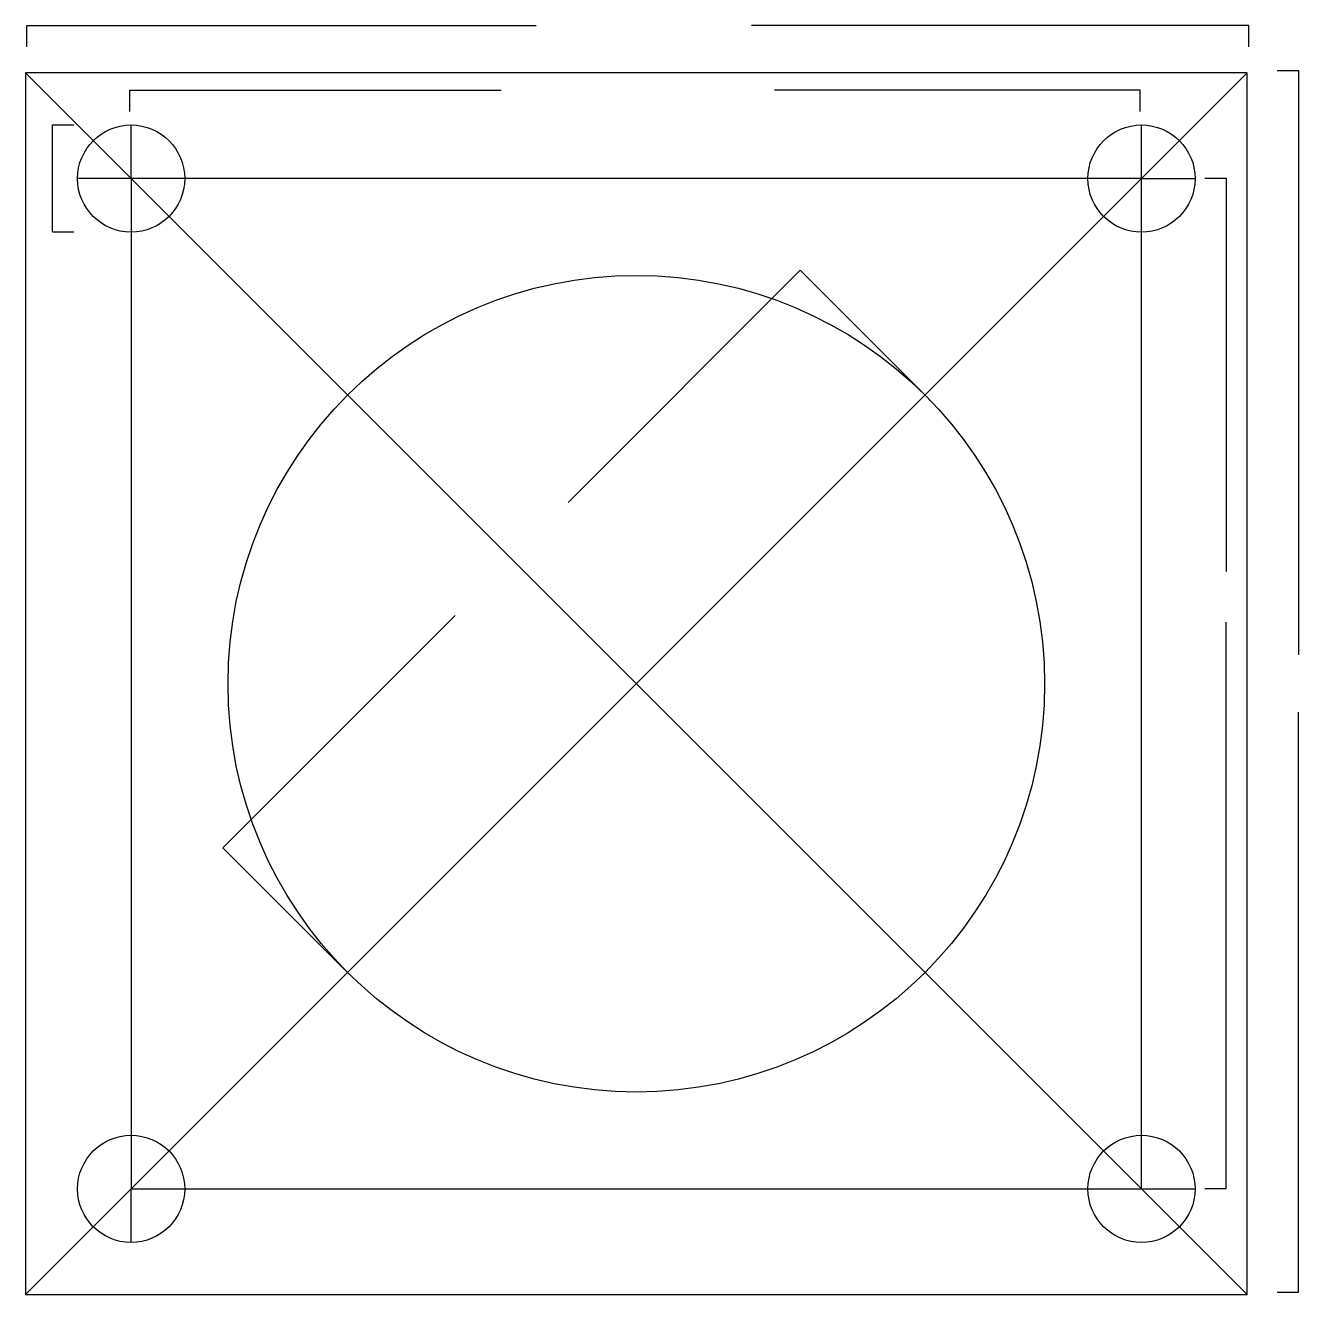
# Model space of a CAD drawing. Header units: millimetres. Extents: x 20 to 79.4, y 20 to 79.2.
import ezdxf

# ---------------------------------------------------------------- set-up
doc = ezdxf.new("R2010")
doc.units = ezdxf.units.MM
doc.layers.get('0').update_dxf_attribs({"linetype": 'CONTINUOUS'})

msp = doc.modelspace()

# ---------------------------------------------------------------- linework, layer by layer
for p, q in [((20.071, 79.214, 10), (37.14, 79.214, 10)), ((20.071, 78.214, 10), (20.071, 79.214, 10)), ((37.14, 79.214, 10), (43.824, 79.214, 10)), ((60.847, 79.214, 10), (53.869, 79.214, 10)), ((77.071, 79.214, 10), (60.847, 79.214, 10)), ((77.071, 78.214, 10), (77.071, 79.214, 10)), ((20, 77, 10), (20, 20, 10)), ((77, 77, 10), (20, 77, 10)), ((20, 77), (77, 20)), ((20, 20), (77, 77)), ((77, 20, 10), (77, 77, 10)), ((78.397, 77.107, 10), (79.397, 77.107, 10)), ((79.397, 77.107, 10), (79.397, 49.851, 10)), ((24.873, 76.198), (42.201, 76.198)), ((24.873, 75.198, 20), (24.873, 76.198, 20)), ((72.013, 76.198), (54.953, 76.198)), ((72.013, 75.198, 20), (72.013, 76.198, 20)), ((21.259, 74.582, 20), (22.259, 74.582, 20)), ((21.259, 69.582, 11.588), (21.259, 74.582, 11.588)), ((24.93, 72.07), (24.93, 74.57)), ((72.07, 72.07), (72.07, 74.57)), ((24.93, 72.07), (22.43, 72.07)), ((24.93, 72.07), (24.93, 24.93)), ((72.07, 72.07), (24.93, 72.07)), ((72.07, 24.93), (72.07, 72.07)), ((72.07, 72.07), (74.57, 72.07)), ((75.02, 72.085, 20), (76.02, 72.085, 20)), ((76.02, 72.085, 11.588), (76.02, 53.735, 11.588)), ((21.259, 69.582, 20), (22.259, 69.582, 20)), ((45.314, 56.955), (56.151, 67.79)), ((61.97, 61.97), (56.151, 67.79)), ((29.21, 40.849), (40.047, 51.685)), ((76.02, 24.945, 11.588), (76.02, 51.371, 11.588)), ((79.397, 20.107, 10), (79.397, 47.166, 10)), ((35.03, 35.03), (29.21, 40.849)), ((24.93, 24.93), (72.07, 24.93)), ((24.93, 22.43, 11.588), (24.93, 24.93, 11.588)), ((72.07, 24.93), (74.57, 24.93)), ((75.02, 24.945, 20), (76.02, 24.945, 20)), ((20, 20, 10), (77, 20, 10)), ((78.397, 20.107, 10), (79.397, 20.107, 10))]:
    msp.add_line(p, q)
for centre, radius in [((24.93, 72.07), 2.5), ((72.07, 72.07), 2.5), ((48.5, 48.5), 19.05), ((24.93, 24.93), 2.5), ((72.07, 24.93), 2.5)]:
    msp.add_circle(centre, radius)

doc.saveas('drawing.dxf')
